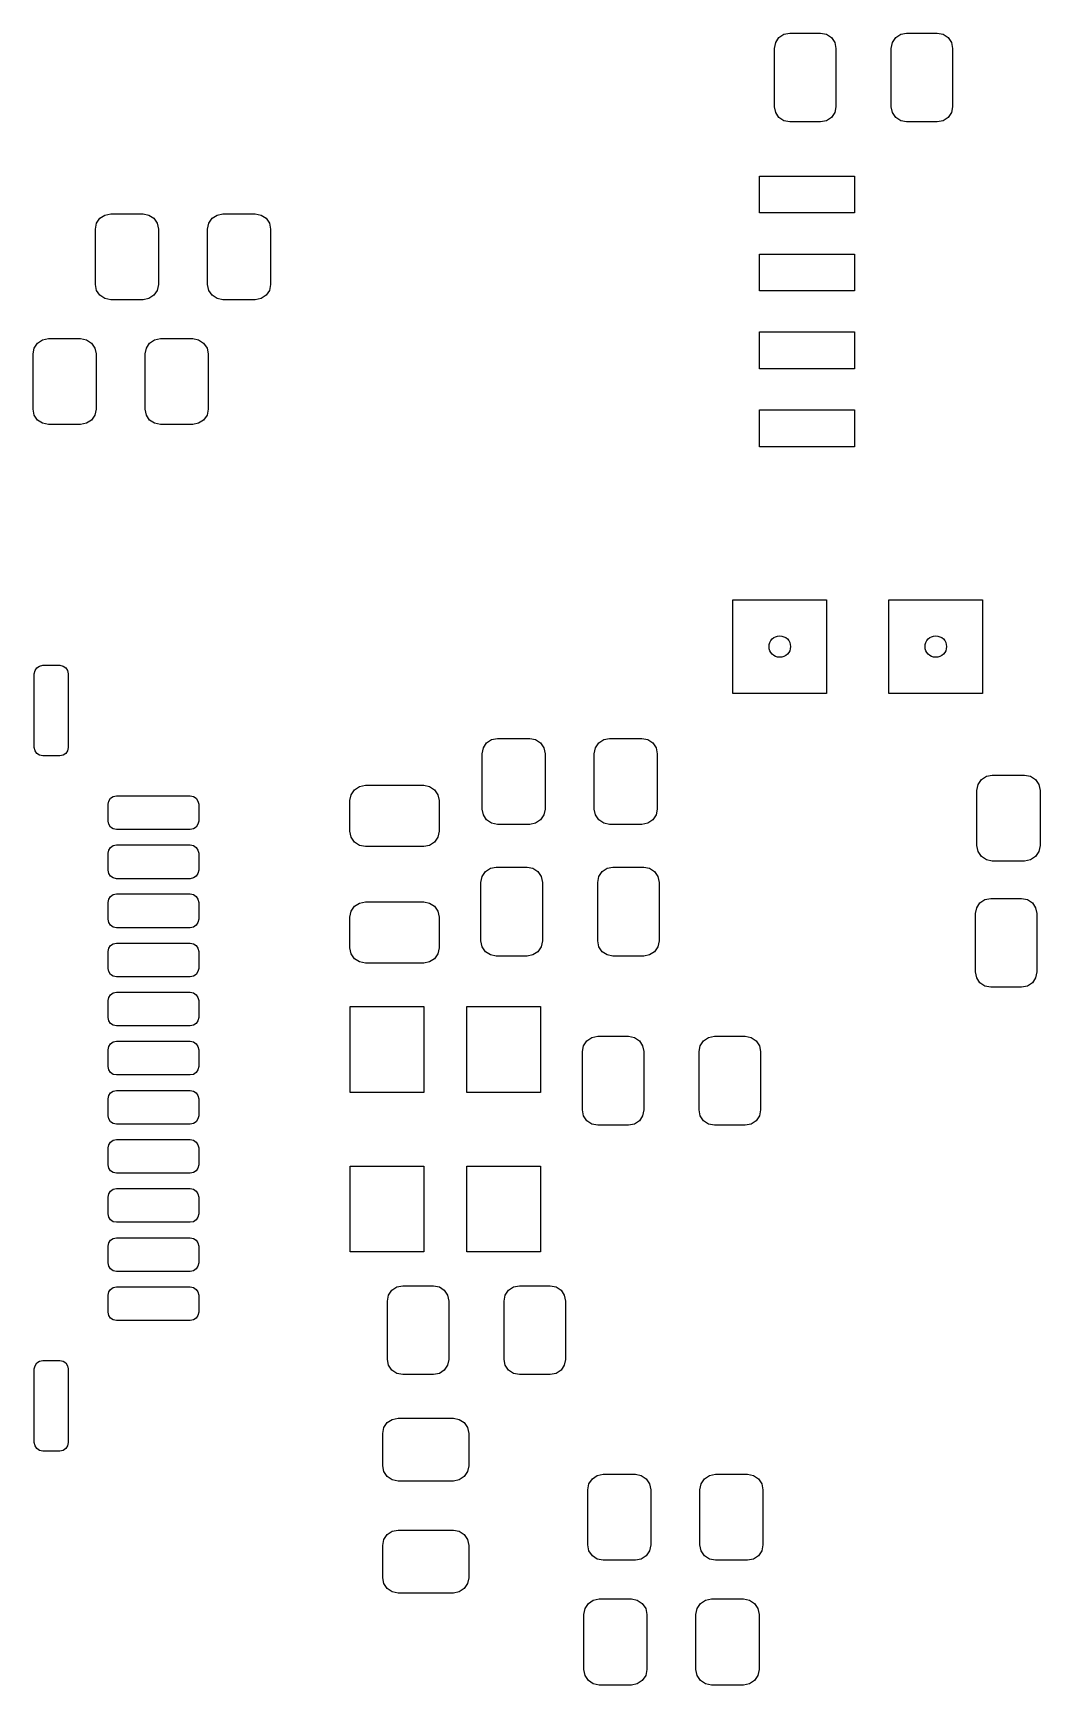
# Model space of a CAD drawing. Header units: inches. Extents: x -2.14 to 1.75, y 0.51 to 2.77.
# Drawn here: x -0.149 to 0.497, y 1.339 to 2.399 of the extents above; entities that cross this region are included whole.
import ezdxf

# ---------------------------------------------------------------- set-up
doc = ezdxf.new("R2010")
doc.units = ezdxf.units.IN
doc.header["$MEASUREMENT"] = 0
doc.layers.add('BLACK', color=250, linetype='CONTINUOUS')

msp = doc.modelspace()

# ---------------------------------------------------------------- linework, layer by layer
at = {"layer": 'BLACK', "linetype": 'CONTINUOUS'}
for p, q in [((0.3274, 2.3925), (0.3295, 2.3957)), ((0.3295, 2.3957), (0.3327, 2.3978)), ((0.3327, 2.3978), (0.3365, 2.3985)), ((0.3365, 2.3985), (0.3561, 2.3985)), ((0.3561, 2.3985), (0.3599, 2.3978)), ((0.3599, 2.3978), (0.3631, 2.3957)), ((0.3631, 2.3957), (0.3652, 2.3925)), ((0.4022, 2.3925), (0.4043, 2.3957)), ((0.4043, 2.3957), (0.4075, 2.3978)), ((0.4075, 2.3978), (0.4113, 2.3985)), ((0.4113, 2.3985), (0.4309, 2.3985)), ((0.4309, 2.3985), (0.4347, 2.3978)), ((0.4347, 2.3978), (0.4379, 2.3957)), ((0.4379, 2.3957), (0.44, 2.3925)), ((0.3266, 2.3887), (0.3274, 2.3925)), ((0.3266, 2.3513), (0.3266, 2.3887)), ((0.3652, 2.3925), (0.366, 2.3887)), ((0.366, 2.3887), (0.366, 2.3513)), ((0.4014, 2.3887), (0.4022, 2.3925)), ((0.4014, 2.3513), (0.4014, 2.3887)), ((0.44, 2.3925), (0.4408, 2.3887)), ((0.4408, 2.3887), (0.4408, 2.3513)), ((0.3274, 2.3475), (0.3266, 2.3513)), ((0.3295, 2.3443), (0.3274, 2.3475)), ((0.3327, 2.3422), (0.3295, 2.3443)), ((0.3365, 2.3415), (0.3327, 2.3422)), ((0.3599, 2.3422), (0.3561, 2.3415)), ((0.3631, 2.3443), (0.3599, 2.3422)), ((0.3652, 2.3475), (0.3631, 2.3443)), ((0.366, 2.3513), (0.3652, 2.3475)), ((0.4022, 2.3475), (0.4014, 2.3513)), ((0.4043, 2.3443), (0.4022, 2.3475)), ((0.4075, 2.3422), (0.4043, 2.3443)), ((0.4113, 2.3415), (0.4075, 2.3422)), ((0.4347, 2.3422), (0.4309, 2.3415)), ((0.4379, 2.3443), (0.4347, 2.3422)), ((0.44, 2.3475), (0.4379, 2.3443)), ((0.4408, 2.3513), (0.44, 2.3475)), ((0.3561, 2.3415), (0.3365, 2.3415)), ((0.4309, 2.3415), (0.4113, 2.3415)), ((0.3169, 2.2832), (0.3169, 2.3068)), ((0.3169, 2.3068), (0.3779, 2.3068)), ((0.3779, 2.3068), (0.3779, 2.2832)), ((-0.1079, 2.2765), (-0.1057, 2.2797)), ((-0.1057, 2.2797), (-0.1025, 2.2818)), ((-0.1025, 2.2818), (-0.0988, 2.2826)), ((-0.0988, 2.2826), (-0.0781, 2.2826)), ((-0.0781, 2.2826), (-0.0743, 2.2818)), ((-0.0743, 2.2818), (-0.0711, 2.2797)), ((-0.0711, 2.2797), (-0.069, 2.2765)), ((-0.036, 2.2765), (-0.0339, 2.2797)), ((-0.0339, 2.2797), (-0.0307, 2.2818)), ((-0.0307, 2.2818), (-0.0269, 2.2826)), ((-0.0269, 2.2826), (-0.0062, 2.2826)), ((-0.0062, 2.2826), (-0.0025, 2.2818)), ((-0.0025, 2.2818), (0.0007, 2.2797)), ((0.0007, 2.2797), (0.0029, 2.2765)), ((0.3779, 2.2832), (0.3169, 2.2832)), ((-0.1086, 2.2727), (-0.1079, 2.2765)), ((-0.1086, 2.2373), (-0.1086, 2.2727)), ((-0.069, 2.2765), (-0.0682, 2.2727)), ((-0.0682, 2.2727), (-0.0682, 2.2373)), ((-0.0368, 2.2727), (-0.036, 2.2765)), ((-0.0368, 2.2373), (-0.0368, 2.2727)), ((0.0029, 2.2765), (0.0036, 2.2727)), ((0.0036, 2.2727), (0.0036, 2.2373)), ((0.3169, 2.2332), (0.3169, 2.2568)), ((0.3169, 2.2568), (0.3779, 2.2568)), ((0.3779, 2.2568), (0.3779, 2.2332)), ((-0.1079, 2.2335), (-0.1086, 2.2373)), ((-0.0682, 2.2373), (-0.069, 2.2335)), ((-0.036, 2.2335), (-0.0368, 2.2373)), ((0.0036, 2.2373), (0.0029, 2.2335)), ((-0.1057, 2.2303), (-0.1079, 2.2335)), ((-0.1025, 2.2282), (-0.1057, 2.2303)), ((-0.0988, 2.2274), (-0.1025, 2.2282)), ((-0.0781, 2.2274), (-0.0988, 2.2274)), ((-0.0743, 2.2282), (-0.0781, 2.2274)), ((-0.0711, 2.2303), (-0.0743, 2.2282)), ((-0.069, 2.2335), (-0.0711, 2.2303)), ((-0.0339, 2.2303), (-0.036, 2.2335)), ((-0.0307, 2.2282), (-0.0339, 2.2303)), ((-0.0269, 2.2274), (-0.0307, 2.2282)), ((-0.0062, 2.2274), (-0.0269, 2.2274)), ((-0.0025, 2.2282), (-0.0062, 2.2274)), ((0.0007, 2.2303), (-0.0025, 2.2282)), ((0.0029, 2.2335), (0.0007, 2.2303)), ((0.3779, 2.2332), (0.3169, 2.2332)), ((0.3169, 2.1832), (0.3169, 2.2068)), ((0.3169, 2.2068), (0.3779, 2.2068)), ((0.3779, 2.2068), (0.3779, 2.1832)), ((-0.1486, 2.1927), (-0.1479, 2.1965)), ((-0.1479, 2.1965), (-0.1457, 2.1997)), ((-0.1457, 2.1997), (-0.1425, 2.2018)), ((-0.1425, 2.2018), (-0.1388, 2.2026)), ((-0.1388, 2.2026), (-0.1181, 2.2026)), ((-0.1181, 2.2026), (-0.1143, 2.2018)), ((-0.1143, 2.2018), (-0.1111, 2.1997)), ((-0.1111, 2.1997), (-0.109, 2.1965)), ((-0.109, 2.1965), (-0.1082, 2.1927)), ((-0.0768, 2.1927), (-0.076, 2.1965)), ((-0.076, 2.1965), (-0.0739, 2.1997)), ((-0.0739, 2.1997), (-0.0707, 2.2018)), ((-0.0707, 2.2018), (-0.0669, 2.2026)), ((-0.0669, 2.2026), (-0.0462, 2.2026)), ((-0.0462, 2.2026), (-0.0425, 2.2018)), ((-0.0425, 2.2018), (-0.0393, 2.1997)), ((-0.0393, 2.1997), (-0.0371, 2.1965)), ((-0.0371, 2.1965), (-0.0364, 2.1927)), ((-0.1486, 2.1573), (-0.1486, 2.1927)), ((-0.1082, 2.1927), (-0.1082, 2.1573)), ((-0.0768, 2.1573), (-0.0768, 2.1927)), ((-0.0364, 2.1927), (-0.0364, 2.1573)), ((0.3779, 2.1832), (0.3169, 2.1832)), ((-0.1479, 2.1535), (-0.1486, 2.1573)), ((-0.1457, 2.1503), (-0.1479, 2.1535)), ((-0.109, 2.1535), (-0.1111, 2.1503)), ((-0.1082, 2.1573), (-0.109, 2.1535)), ((-0.076, 2.1535), (-0.0768, 2.1573)), ((-0.0739, 2.1503), (-0.076, 2.1535)), ((-0.0371, 2.1535), (-0.0393, 2.1503)), ((-0.0364, 2.1573), (-0.0371, 2.1535)), ((0.3169, 2.1332), (0.3169, 2.1568)), ((0.3169, 2.1568), (0.3779, 2.1568)), ((0.3779, 2.1568), (0.3779, 2.1332)), ((-0.1425, 2.1482), (-0.1457, 2.1503)), ((-0.1388, 2.1474), (-0.1425, 2.1482)), ((-0.1181, 2.1474), (-0.1388, 2.1474)), ((-0.1143, 2.1482), (-0.1181, 2.1474)), ((-0.1111, 2.1503), (-0.1143, 2.1482)), ((-0.0707, 2.1482), (-0.0739, 2.1503)), ((-0.0669, 2.1474), (-0.0707, 2.1482)), ((-0.0462, 2.1474), (-0.0669, 2.1474)), ((-0.0425, 2.1482), (-0.0462, 2.1474)), ((-0.0393, 2.1503), (-0.0425, 2.1482)), ((0.3779, 2.1332), (0.3169, 2.1332)), ((0.3, 1.975), (0.3, 2.035)), ((0.3, 2.035), (0.36, 2.035)), ((0.36, 2.035), (0.36, 1.975)), ((0.4, 1.975), (0.4, 2.035)), ((0.4, 2.035), (0.46, 2.035)), ((0.46, 2.035), (0.46, 1.975)), ((-0.1462, 1.9914), (-0.1444, 1.9925)), ((-0.1444, 1.9925), (-0.1423, 1.993)), ((-0.1423, 1.993), (-0.1315, 1.993)), ((-0.1315, 1.993), (-0.1294, 1.9925)), ((-0.1294, 1.9925), (-0.1277, 1.9914)), ((-0.1478, 1.9875), (-0.1473, 1.9896)), ((-0.1478, 1.9403), (-0.1478, 1.9875)), ((-0.1473, 1.9896), (-0.1462, 1.9914)), ((-0.1277, 1.9914), (-0.1265, 1.9896)), ((-0.1265, 1.9896), (-0.1261, 1.9875)), ((-0.1261, 1.9875), (-0.1261, 1.9403)), ((0.36, 1.975), (0.3, 1.975)), ((0.46, 1.975), (0.4, 1.975)), ((-0.1473, 1.9382), (-0.1478, 1.9403)), ((-0.1261, 1.9403), (-0.1265, 1.9382)), ((0.1392, 1.9362), (0.14, 1.94)), ((0.14, 1.94), (0.1421, 1.9432)), ((0.1421, 1.9432), (0.1453, 1.9453)), ((0.1453, 1.9453), (0.1491, 1.9461)), ((0.1491, 1.9461), (0.1697, 1.9461)), ((0.1697, 1.9461), (0.1735, 1.9453)), ((0.1735, 1.9453), (0.1767, 1.9432)), ((0.1767, 1.9432), (0.1788, 1.94)), ((0.1788, 1.94), (0.1796, 1.9362)), ((0.2111, 1.9362), (0.2118, 1.94)), ((0.2118, 1.94), (0.214, 1.9432)), ((0.214, 1.9432), (0.2172, 1.9453)), ((0.2172, 1.9453), (0.2209, 1.9461)), ((0.2209, 1.9461), (0.2416, 1.9461)), ((0.2416, 1.9461), (0.2454, 1.9453)), ((0.2454, 1.9453), (0.2486, 1.9432)), ((0.2486, 1.9432), (0.2507, 1.94)), ((0.2507, 1.94), (0.2514, 1.9362)), ((-0.1462, 1.9365), (-0.1473, 1.9382)), ((-0.1444, 1.9353), (-0.1462, 1.9365)), ((-0.1423, 1.9349), (-0.1444, 1.9353)), ((-0.1315, 1.9349), (-0.1423, 1.9349)), ((-0.1294, 1.9353), (-0.1315, 1.9349)), ((-0.1277, 1.9365), (-0.1294, 1.9353)), ((-0.1265, 1.9382), (-0.1277, 1.9365)), ((0.1392, 1.9008), (0.1392, 1.9362)), ((0.1796, 1.9362), (0.1796, 1.9008)), ((0.2111, 1.9008), (0.2111, 1.9362)), ((0.2514, 1.9362), (0.2514, 1.9008)), ((0.4571, 1.9165), (0.4593, 1.9197)), ((0.4593, 1.9197), (0.4625, 1.9218)), ((0.4625, 1.9218), (0.4662, 1.9226)), ((0.4662, 1.9226), (0.4869, 1.9226)), ((0.4869, 1.9226), (0.4907, 1.9218)), ((0.4907, 1.9218), (0.4939, 1.9197)), ((0.4939, 1.9197), (0.496, 1.9165)), ((-0.1001, 1.9059), (-0.0989, 1.9077)), ((-0.0989, 1.9077), (-0.0972, 1.9089)), ((-0.0972, 1.9089), (-0.0951, 1.9093)), ((-0.0951, 1.9093), (-0.0479, 1.9093)), ((-0.0479, 1.9093), (-0.0458, 1.9089)), ((-0.0458, 1.9089), (-0.044, 1.9077)), ((-0.044, 1.9077), (-0.0429, 1.9059)), ((0.0545, 1.9062), (0.0553, 1.91)), ((0.0553, 1.91), (0.0574, 1.9132)), ((0.0574, 1.9132), (0.0606, 1.9153)), ((0.0606, 1.9153), (0.0644, 1.9161)), ((0.0644, 1.9161), (0.1018, 1.9161)), ((0.1018, 1.9161), (0.1055, 1.9153)), ((0.1055, 1.9153), (0.1087, 1.9132)), ((0.1087, 1.9132), (0.1109, 1.91)), ((0.1109, 1.91), (0.1116, 1.9062)), ((0.4564, 1.9127), (0.4571, 1.9165)), ((0.4564, 1.8773), (0.4564, 1.9127)), ((0.496, 1.9165), (0.4968, 1.9127)), ((0.4968, 1.9127), (0.4968, 1.8773)), ((-0.1005, 1.9039), (-0.1001, 1.9059)), ((-0.1005, 1.8931), (-0.1005, 1.9039)), ((-0.0429, 1.9059), (-0.0424, 1.9039)), ((-0.0424, 1.9039), (-0.0424, 1.8931)), ((0.0545, 1.8866), (0.0545, 1.9062)), ((0.1116, 1.9062), (0.1116, 1.8866)), ((0.14, 1.897), (0.1392, 1.9008)), ((0.1421, 1.8938), (0.14, 1.897)), ((0.1788, 1.897), (0.1767, 1.8938)), ((0.1796, 1.9008), (0.1788, 1.897)), ((0.2118, 1.897), (0.2111, 1.9008)), ((0.214, 1.8938), (0.2118, 1.897)), ((0.2507, 1.897), (0.2486, 1.8938)), ((0.2514, 1.9008), (0.2507, 1.897)), ((-0.1001, 1.891), (-0.1005, 1.8931)), ((-0.0989, 1.8892), (-0.1001, 1.891)), ((-0.0972, 1.888), (-0.0989, 1.8892)), ((-0.0951, 1.8876), (-0.0972, 1.888)), ((-0.0479, 1.8876), (-0.0951, 1.8876)), ((-0.0458, 1.888), (-0.0479, 1.8876)), ((-0.044, 1.8892), (-0.0458, 1.888)), ((-0.0429, 1.891), (-0.044, 1.8892)), ((-0.0424, 1.8931), (-0.0429, 1.891)), ((0.0553, 1.8828), (0.0545, 1.8866)), ((0.1116, 1.8866), (0.1109, 1.8828)), ((0.1453, 1.8917), (0.1421, 1.8938)), ((0.1491, 1.8909), (0.1453, 1.8917)), ((0.1697, 1.8909), (0.1491, 1.8909)), ((0.1735, 1.8917), (0.1697, 1.8909)), ((0.1767, 1.8938), (0.1735, 1.8917)), ((0.2172, 1.8917), (0.214, 1.8938)), ((0.2209, 1.8909), (0.2172, 1.8917)), ((0.2416, 1.8909), (0.2209, 1.8909)), ((0.2454, 1.8917), (0.2416, 1.8909)), ((0.2486, 1.8938), (0.2454, 1.8917)), ((-0.1001, 1.8745), (-0.0989, 1.8762)), ((-0.0989, 1.8762), (-0.0972, 1.8774)), ((-0.0972, 1.8774), (-0.0951, 1.8778)), ((-0.0951, 1.8778), (-0.0479, 1.8778)), ((-0.0479, 1.8778), (-0.0458, 1.8774)), ((-0.0458, 1.8774), (-0.044, 1.8762)), ((-0.044, 1.8762), (-0.0429, 1.8745)), ((0.0574, 1.8796), (0.0553, 1.8828)), ((0.0606, 1.8775), (0.0574, 1.8796)), ((0.0644, 1.8767), (0.0606, 1.8775)), ((0.1018, 1.8767), (0.0644, 1.8767)), ((0.1055, 1.8775), (0.1018, 1.8767)), ((0.1087, 1.8796), (0.1055, 1.8775)), ((0.1109, 1.8828), (0.1087, 1.8796)), ((0.4571, 1.8735), (0.4564, 1.8773)), ((0.4968, 1.8773), (0.496, 1.8735)), ((-0.1005, 1.8724), (-0.1001, 1.8745)), ((-0.1005, 1.8616), (-0.1005, 1.8724)), ((-0.0429, 1.8745), (-0.0424, 1.8724)), ((-0.0424, 1.8724), (-0.0424, 1.8616)), ((0.4593, 1.8703), (0.4571, 1.8735)), ((0.4625, 1.8682), (0.4593, 1.8703)), ((0.4662, 1.8674), (0.4625, 1.8682)), ((0.4869, 1.8674), (0.4662, 1.8674)), ((0.4907, 1.8682), (0.4869, 1.8674)), ((0.4939, 1.8703), (0.4907, 1.8682)), ((0.496, 1.8735), (0.4939, 1.8703)), ((-0.1001, 1.8595), (-0.1005, 1.8616)), ((-0.0989, 1.8577), (-0.1001, 1.8595)), ((-0.0972, 1.8566), (-0.0989, 1.8577)), ((-0.0951, 1.8561), (-0.0972, 1.8566)), ((-0.0479, 1.8561), (-0.0951, 1.8561)), ((-0.0458, 1.8566), (-0.0479, 1.8561)), ((-0.044, 1.8577), (-0.0458, 1.8566)), ((-0.0429, 1.8595), (-0.044, 1.8577)), ((-0.0424, 1.8616), (-0.0429, 1.8595)), ((0.1385, 1.8537), (0.1392, 1.8575)), ((0.1392, 1.8575), (0.1414, 1.8607)), ((0.1414, 1.8607), (0.1446, 1.8628)), ((0.1446, 1.8628), (0.1483, 1.8635)), ((0.1483, 1.8635), (0.168, 1.8635)), ((0.168, 1.8635), (0.1718, 1.8628)), ((0.1718, 1.8628), (0.175, 1.8607)), ((0.175, 1.8607), (0.1771, 1.8575)), ((0.1771, 1.8575), (0.1779, 1.8537)), ((0.2133, 1.8537), (0.214, 1.8575)), ((0.214, 1.8575), (0.2162, 1.8607)), ((0.2162, 1.8607), (0.2194, 1.8628)), ((0.2194, 1.8628), (0.2231, 1.8635)), ((0.2231, 1.8635), (0.2428, 1.8635)), ((0.2428, 1.8635), (0.2466, 1.8628)), ((0.2466, 1.8628), (0.2498, 1.8607)), ((0.2498, 1.8607), (0.2519, 1.8575)), ((0.2519, 1.8575), (0.2527, 1.8537)), ((-0.1001, 1.843), (-0.0989, 1.8447)), ((-0.0989, 1.8447), (-0.0972, 1.8459)), ((-0.0972, 1.8459), (-0.0951, 1.8463)), ((-0.0951, 1.8463), (-0.0479, 1.8463)), ((-0.0479, 1.8463), (-0.0458, 1.8459)), ((-0.0458, 1.8459), (-0.044, 1.8447)), ((-0.044, 1.8447), (-0.0429, 1.843)), ((0.1385, 1.8163), (0.1385, 1.8537)), ((0.1779, 1.8537), (0.1779, 1.8163)), ((0.2133, 1.8163), (0.2133, 1.8537)), ((0.2527, 1.8537), (0.2527, 1.8163)), ((-0.1005, 1.8409), (-0.1001, 1.843)), ((-0.1005, 1.8301), (-0.1005, 1.8409)), ((-0.0429, 1.843), (-0.0424, 1.8409)), ((-0.0424, 1.8409), (-0.0424, 1.8301)), ((0.0545, 1.8314), (0.0553, 1.8352)), ((0.0553, 1.8352), (0.0574, 1.8384)), ((0.0574, 1.8384), (0.0606, 1.8405)), ((0.0606, 1.8405), (0.0644, 1.8413)), ((0.0644, 1.8413), (0.1018, 1.8413)), ((0.1018, 1.8413), (0.1055, 1.8405)), ((0.1055, 1.8405), (0.1087, 1.8384)), ((0.1087, 1.8384), (0.1109, 1.8352)), ((0.1109, 1.8352), (0.1116, 1.8314)), ((0.4554, 1.8337), (0.4562, 1.8375)), ((0.4554, 1.7963), (0.4554, 1.8337)), ((0.4562, 1.8375), (0.4583, 1.8407)), ((0.4583, 1.8407), (0.4615, 1.8428)), ((0.4615, 1.8428), (0.4653, 1.8435)), ((0.4653, 1.8435), (0.4849, 1.8435)), ((0.4849, 1.8435), (0.4887, 1.8428)), ((0.4887, 1.8428), (0.4919, 1.8407)), ((0.4919, 1.8407), (0.494, 1.8375)), ((0.494, 1.8375), (0.4948, 1.8337)), ((0.4948, 1.8337), (0.4948, 1.7963)), ((-0.1001, 1.828), (-0.1005, 1.8301)), ((-0.0989, 1.8262), (-0.1001, 1.828)), ((-0.0972, 1.8251), (-0.0989, 1.8262)), ((-0.0951, 1.8246), (-0.0972, 1.8251)), ((-0.0479, 1.8246), (-0.0951, 1.8246)), ((-0.0458, 1.8251), (-0.0479, 1.8246)), ((-0.044, 1.8262), (-0.0458, 1.8251)), ((-0.0429, 1.828), (-0.044, 1.8262)), ((-0.0424, 1.8301), (-0.0429, 1.828)), ((0.0545, 1.8118), (0.0545, 1.8314)), ((0.1116, 1.8314), (0.1116, 1.8118)), ((-0.1001, 1.8115), (-0.0989, 1.8132)), ((-0.0989, 1.8132), (-0.0972, 1.8144)), ((-0.0972, 1.8144), (-0.0951, 1.8148)), ((-0.0951, 1.8148), (-0.0479, 1.8148)), ((-0.0479, 1.8148), (-0.0458, 1.8144)), ((-0.0458, 1.8144), (-0.044, 1.8132)), ((-0.044, 1.8132), (-0.0429, 1.8115)), ((0.1392, 1.8125), (0.1385, 1.8163)), ((0.1414, 1.8093), (0.1392, 1.8125)), ((0.1771, 1.8125), (0.175, 1.8093)), ((0.1779, 1.8163), (0.1771, 1.8125)), ((0.214, 1.8125), (0.2133, 1.8163)), ((0.2162, 1.8093), (0.214, 1.8125)), ((0.2519, 1.8125), (0.2498, 1.8093)), ((0.2527, 1.8163), (0.2519, 1.8125)), ((-0.1005, 1.8094), (-0.1001, 1.8115)), ((-0.1005, 1.7986), (-0.1005, 1.8094)), ((-0.0429, 1.8115), (-0.0424, 1.8094)), ((-0.0424, 1.8094), (-0.0424, 1.7986)), ((0.0553, 1.808), (0.0545, 1.8118)), ((0.0574, 1.8048), (0.0553, 1.808)), ((0.0606, 1.8027), (0.0574, 1.8048)), ((0.0644, 1.8019), (0.0606, 1.8027)), ((0.1018, 1.8019), (0.0644, 1.8019)), ((0.1055, 1.8027), (0.1018, 1.8019)), ((0.1087, 1.8048), (0.1055, 1.8027)), ((0.1109, 1.808), (0.1087, 1.8048)), ((0.1116, 1.8118), (0.1109, 1.808)), ((0.1446, 1.8072), (0.1414, 1.8093)), ((0.1483, 1.8065), (0.1446, 1.8072)), ((0.168, 1.8065), (0.1483, 1.8065)), ((0.1718, 1.8072), (0.168, 1.8065)), ((0.175, 1.8093), (0.1718, 1.8072)), ((0.2194, 1.8072), (0.2162, 1.8093)), ((0.2231, 1.8065), (0.2194, 1.8072)), ((0.2428, 1.8065), (0.2231, 1.8065)), ((0.2466, 1.8072), (0.2428, 1.8065)), ((0.2498, 1.8093), (0.2466, 1.8072)), ((-0.1001, 1.7965), (-0.1005, 1.7986)), ((-0.0989, 1.7947), (-0.1001, 1.7965)), ((-0.0972, 1.7936), (-0.0989, 1.7947)), ((-0.0951, 1.7931), (-0.0972, 1.7936)), ((-0.0479, 1.7931), (-0.0951, 1.7931)), ((-0.0458, 1.7936), (-0.0479, 1.7931)), ((-0.044, 1.7947), (-0.0458, 1.7936)), ((-0.0429, 1.7965), (-0.044, 1.7947)), ((-0.0424, 1.7986), (-0.0429, 1.7965)), ((0.4562, 1.7925), (0.4554, 1.7963)), ((0.4583, 1.7893), (0.4562, 1.7925)), ((0.494, 1.7925), (0.4919, 1.7893)), ((0.4948, 1.7963), (0.494, 1.7925)), ((-0.1001, 1.78), (-0.0989, 1.7817)), ((-0.0989, 1.7817), (-0.0972, 1.7829)), ((-0.0972, 1.7829), (-0.0951, 1.7833)), ((-0.0951, 1.7833), (-0.0479, 1.7833)), ((-0.0479, 1.7833), (-0.0458, 1.7829)), ((-0.0458, 1.7829), (-0.044, 1.7817)), ((-0.044, 1.7817), (-0.0429, 1.78)), ((0.4615, 1.7872), (0.4583, 1.7893)), ((0.4653, 1.7865), (0.4615, 1.7872)), ((0.4849, 1.7865), (0.4653, 1.7865)), ((0.4887, 1.7872), (0.4849, 1.7865)), ((0.4919, 1.7893), (0.4887, 1.7872)), ((-0.1005, 1.7779), (-0.1001, 1.78)), ((-0.1005, 1.7671), (-0.1005, 1.7779)), ((-0.0429, 1.78), (-0.0424, 1.7779)), ((-0.0424, 1.7779), (-0.0424, 1.7671)), ((0.0546, 1.719), (0.0546, 1.7741)), ((0.0546, 1.7741), (0.1019, 1.7741)), ((0.1019, 1.7741), (0.1019, 1.719)), ((0.1294, 1.719), (0.1294, 1.7741)), ((0.1294, 1.7741), (0.1767, 1.7741)), ((0.1767, 1.7741), (0.1767, 1.719)), ((-0.1001, 1.765), (-0.1005, 1.7671)), ((-0.0989, 1.7632), (-0.1001, 1.765)), ((-0.0972, 1.7621), (-0.0989, 1.7632)), ((-0.0951, 1.7617), (-0.0972, 1.7621)), ((-0.0479, 1.7617), (-0.0951, 1.7617)), ((-0.0458, 1.7621), (-0.0479, 1.7617)), ((-0.044, 1.7632), (-0.0458, 1.7621)), ((-0.0429, 1.765), (-0.044, 1.7632)), ((-0.0424, 1.7671), (-0.0429, 1.765)), ((-0.1005, 1.7464), (-0.1001, 1.7485)), ((-0.1001, 1.7485), (-0.0989, 1.7502)), ((-0.0989, 1.7502), (-0.0972, 1.7514)), ((-0.0972, 1.7514), (-0.0951, 1.7518)), ((-0.0951, 1.7518), (-0.0479, 1.7518)), ((-0.0479, 1.7518), (-0.0458, 1.7514)), ((-0.0458, 1.7514), (-0.044, 1.7502)), ((-0.044, 1.7502), (-0.0429, 1.7485)), ((-0.0429, 1.7485), (-0.0424, 1.7464)), ((0.2035, 1.7452), (0.2042, 1.749)), ((0.2042, 1.749), (0.2064, 1.7522)), ((0.2064, 1.7522), (0.2096, 1.7543)), ((0.2096, 1.7543), (0.2133, 1.755)), ((0.2133, 1.755), (0.233, 1.755)), ((0.233, 1.755), (0.2368, 1.7543)), ((0.2368, 1.7543), (0.24, 1.7522)), ((0.24, 1.7522), (0.2421, 1.749)), ((0.2421, 1.749), (0.2429, 1.7452)), ((0.2783, 1.7452), (0.279, 1.749)), ((0.279, 1.749), (0.2812, 1.7522)), ((0.2812, 1.7522), (0.2844, 1.7543)), ((0.2844, 1.7543), (0.2881, 1.755)), ((0.2881, 1.755), (0.3078, 1.755)), ((0.3078, 1.755), (0.3116, 1.7543)), ((0.3116, 1.7543), (0.3148, 1.7522)), ((0.3148, 1.7522), (0.3169, 1.749)), ((0.3169, 1.749), (0.3177, 1.7452)), ((-0.1005, 1.7356), (-0.1005, 1.7464)), ((-0.0424, 1.7464), (-0.0424, 1.7356)), ((0.2035, 1.7078), (0.2035, 1.7452)), ((0.2429, 1.7452), (0.2429, 1.7078)), ((0.2783, 1.7078), (0.2783, 1.7452)), ((0.3177, 1.7452), (0.3177, 1.7078)), ((-0.1001, 1.7335), (-0.1005, 1.7356)), ((-0.0989, 1.7317), (-0.1001, 1.7335)), ((-0.0972, 1.7306), (-0.0989, 1.7317)), ((-0.0951, 1.7302), (-0.0972, 1.7306)), ((-0.0479, 1.7302), (-0.0951, 1.7302)), ((-0.0458, 1.7306), (-0.0479, 1.7302)), ((-0.044, 1.7317), (-0.0458, 1.7306)), ((-0.0429, 1.7335), (-0.044, 1.7317)), ((-0.0424, 1.7356), (-0.0429, 1.7335)), ((-0.1005, 1.7149), (-0.1001, 1.717)), ((-0.1001, 1.717), (-0.0989, 1.7187)), ((-0.0989, 1.7187), (-0.0972, 1.7199)), ((-0.0972, 1.7199), (-0.0951, 1.7203)), ((-0.0951, 1.7203), (-0.0479, 1.7203)), ((-0.0479, 1.7203), (-0.0458, 1.7199)), ((-0.0458, 1.7199), (-0.044, 1.7187)), ((-0.044, 1.7187), (-0.0429, 1.717)), ((-0.0429, 1.717), (-0.0424, 1.7149)), ((0.1019, 1.719), (0.0546, 1.719)), ((0.1767, 1.719), (0.1294, 1.719)), ((-0.1005, 1.7041), (-0.1005, 1.7149)), ((-0.0424, 1.7149), (-0.0424, 1.7041)), ((0.2042, 1.704), (0.2035, 1.7078)), ((0.2429, 1.7078), (0.2421, 1.704)), ((0.279, 1.704), (0.2783, 1.7078)), ((0.3177, 1.7078), (0.3169, 1.704)), ((-0.1001, 1.702), (-0.1005, 1.7041)), ((-0.0989, 1.7002), (-0.1001, 1.702)), ((-0.0972, 1.6991), (-0.0989, 1.7002)), ((-0.0951, 1.6987), (-0.0972, 1.6991)), ((-0.0479, 1.6987), (-0.0951, 1.6987)), ((-0.0458, 1.6991), (-0.0479, 1.6987)), ((-0.044, 1.7002), (-0.0458, 1.6991)), ((-0.0429, 1.702), (-0.044, 1.7002)), ((-0.0424, 1.7041), (-0.0429, 1.702)), ((0.2064, 1.7008), (0.2042, 1.704)), ((0.2096, 1.6987), (0.2064, 1.7008)), ((0.2133, 1.698), (0.2096, 1.6987)), ((0.233, 1.698), (0.2133, 1.698)), ((0.2368, 1.6987), (0.233, 1.698)), ((0.24, 1.7008), (0.2368, 1.6987)), ((0.2421, 1.704), (0.24, 1.7008)), ((0.2812, 1.7008), (0.279, 1.704)), ((0.2844, 1.6987), (0.2812, 1.7008)), ((0.2881, 1.698), (0.2844, 1.6987)), ((0.3078, 1.698), (0.2881, 1.698)), ((0.3116, 1.6987), (0.3078, 1.698)), ((0.3148, 1.7008), (0.3116, 1.6987)), ((0.3169, 1.704), (0.3148, 1.7008)), ((-0.1005, 1.6834), (-0.1001, 1.6855)), ((-0.1001, 1.6855), (-0.0989, 1.6872)), ((-0.0989, 1.6872), (-0.0972, 1.6884)), ((-0.0972, 1.6884), (-0.0951, 1.6888)), ((-0.0951, 1.6888), (-0.0479, 1.6888)), ((-0.0479, 1.6888), (-0.0458, 1.6884)), ((-0.0458, 1.6884), (-0.044, 1.6872)), ((-0.044, 1.6872), (-0.0429, 1.6855)), ((-0.0429, 1.6855), (-0.0424, 1.6834)), ((-0.1005, 1.6726), (-0.1005, 1.6834)), ((-0.0424, 1.6834), (-0.0424, 1.6726)), ((-0.1001, 1.6705), (-0.1005, 1.6726)), ((-0.0989, 1.6688), (-0.1001, 1.6705)), ((-0.0972, 1.6676), (-0.0989, 1.6688)), ((-0.0951, 1.6672), (-0.0972, 1.6676)), ((-0.0479, 1.6672), (-0.0951, 1.6672)), ((-0.0458, 1.6676), (-0.0479, 1.6672)), ((-0.044, 1.6688), (-0.0458, 1.6676)), ((-0.0429, 1.6705), (-0.044, 1.6688)), ((-0.0424, 1.6726), (-0.0429, 1.6705)), ((0.0546, 1.6167), (0.0546, 1.6718)), ((0.0546, 1.6718), (0.1019, 1.6718)), ((0.1019, 1.6718), (0.1019, 1.6167)), ((0.1294, 1.6167), (0.1294, 1.6718)), ((0.1294, 1.6718), (0.1767, 1.6718)), ((0.1767, 1.6718), (0.1767, 1.6167)), ((-0.1005, 1.6519), (-0.1001, 1.654)), ((-0.1001, 1.654), (-0.0989, 1.6557)), ((-0.0989, 1.6557), (-0.0972, 1.6569)), ((-0.0972, 1.6569), (-0.0951, 1.6573)), ((-0.0951, 1.6573), (-0.0479, 1.6573)), ((-0.0479, 1.6573), (-0.0458, 1.6569)), ((-0.0458, 1.6569), (-0.044, 1.6557)), ((-0.044, 1.6557), (-0.0429, 1.654)), ((-0.0429, 1.654), (-0.0424, 1.6519)), ((-0.1005, 1.6411), (-0.1005, 1.6519)), ((-0.0424, 1.6519), (-0.0424, 1.6411)), ((-0.1001, 1.639), (-0.1005, 1.6411)), ((-0.0989, 1.6373), (-0.1001, 1.639)), ((-0.0972, 1.6361), (-0.0989, 1.6373)), ((-0.0951, 1.6357), (-0.0972, 1.6361)), ((-0.0479, 1.6357), (-0.0951, 1.6357)), ((-0.0458, 1.6361), (-0.0479, 1.6357)), ((-0.044, 1.6373), (-0.0458, 1.6361)), ((-0.0429, 1.639), (-0.044, 1.6373)), ((-0.0424, 1.6411), (-0.0429, 1.639)), ((-0.1005, 1.6204), (-0.1001, 1.6225)), ((-0.1001, 1.6225), (-0.0989, 1.6242)), ((-0.0989, 1.6242), (-0.0972, 1.6254)), ((-0.0972, 1.6254), (-0.0951, 1.6258)), ((-0.0951, 1.6258), (-0.0479, 1.6258)), ((-0.0479, 1.6258), (-0.0458, 1.6254)), ((-0.0458, 1.6254), (-0.044, 1.6242)), ((-0.044, 1.6242), (-0.0429, 1.6225)), ((-0.0429, 1.6225), (-0.0424, 1.6204)), ((-0.1005, 1.6096), (-0.1005, 1.6204)), ((-0.0424, 1.6204), (-0.0424, 1.6096)), ((0.1019, 1.6167), (0.0546, 1.6167)), ((0.1767, 1.6167), (0.1294, 1.6167)), ((-0.1001, 1.6075), (-0.1005, 1.6096)), ((-0.0989, 1.6058), (-0.1001, 1.6075)), ((-0.0972, 1.6046), (-0.0989, 1.6058)), ((-0.0951, 1.6042), (-0.0972, 1.6046)), ((-0.0479, 1.6042), (-0.0951, 1.6042)), ((-0.0458, 1.6046), (-0.0479, 1.6042)), ((-0.044, 1.6058), (-0.0458, 1.6046)), ((-0.0429, 1.6075), (-0.044, 1.6058)), ((-0.0424, 1.6096), (-0.0429, 1.6075)), ((-0.1005, 1.5889), (-0.1001, 1.591)), ((-0.1001, 1.591), (-0.0989, 1.5927)), ((-0.0989, 1.5927), (-0.0972, 1.5939)), ((-0.0972, 1.5939), (-0.0951, 1.5943)), ((-0.0951, 1.5943), (-0.0479, 1.5943)), ((-0.0479, 1.5943), (-0.0458, 1.5939)), ((-0.0458, 1.5939), (-0.044, 1.5927)), ((-0.044, 1.5927), (-0.0429, 1.591)), ((-0.0429, 1.591), (-0.0424, 1.5889)), ((0.0792, 1.589), (0.0814, 1.5922)), ((0.0814, 1.5922), (0.0846, 1.5943)), ((0.0846, 1.5943), (0.0883, 1.595)), ((0.0883, 1.595), (0.108, 1.595)), ((0.108, 1.595), (0.1118, 1.5943)), ((0.1118, 1.5943), (0.115, 1.5922)), ((0.115, 1.5922), (0.1171, 1.589)), ((0.154, 1.589), (0.1562, 1.5922)), ((0.1562, 1.5922), (0.1594, 1.5943)), ((0.1594, 1.5943), (0.1631, 1.595)), ((0.1631, 1.595), (0.1828, 1.595)), ((0.1828, 1.595), (0.1866, 1.5943)), ((0.1866, 1.5943), (0.1898, 1.5922)), ((0.1898, 1.5922), (0.1919, 1.589)), ((-0.1005, 1.5781), (-0.1005, 1.5889)), ((-0.0424, 1.5889), (-0.0424, 1.5781)), ((0.0785, 1.5852), (0.0792, 1.589)), ((0.0785, 1.5478), (0.0785, 1.5852)), ((0.1171, 1.589), (0.1179, 1.5852)), ((0.1179, 1.5852), (0.1179, 1.5478)), ((0.1533, 1.5852), (0.154, 1.589)), ((0.1533, 1.5478), (0.1533, 1.5852)), ((0.1919, 1.589), (0.1927, 1.5852)), ((0.1927, 1.5852), (0.1927, 1.5478)), ((-0.1001, 1.576), (-0.1005, 1.5781)), ((-0.0989, 1.5743), (-0.1001, 1.576)), ((-0.0972, 1.5731), (-0.0989, 1.5743)), ((-0.0951, 1.5727), (-0.0972, 1.5731)), ((-0.0479, 1.5727), (-0.0951, 1.5727)), ((-0.0458, 1.5731), (-0.0479, 1.5727)), ((-0.044, 1.5743), (-0.0458, 1.5731)), ((-0.0429, 1.576), (-0.044, 1.5743)), ((-0.0424, 1.5781), (-0.0429, 1.576)), ((-0.1444, 1.5467), (-0.1423, 1.5471)), ((-0.1423, 1.5471), (-0.1315, 1.5471)), ((-0.1315, 1.5471), (-0.1294, 1.5467)), ((0.0792, 1.544), (0.0785, 1.5478)), ((0.1179, 1.5478), (0.1171, 1.544)), ((0.154, 1.544), (0.1533, 1.5478)), ((0.1927, 1.5478), (0.1919, 1.544)), ((-0.1478, 1.5417), (-0.1473, 1.5437)), ((-0.1478, 1.4944), (-0.1478, 1.5417)), ((-0.1473, 1.5437), (-0.1462, 1.5455)), ((-0.1462, 1.5455), (-0.1444, 1.5467)), ((-0.1294, 1.5467), (-0.1277, 1.5455)), ((-0.1277, 1.5455), (-0.1265, 1.5437)), ((-0.1265, 1.5437), (-0.1261, 1.5417)), ((-0.1261, 1.5417), (-0.1261, 1.4944)), ((0.0814, 1.5408), (0.0792, 1.544)), ((0.0846, 1.5387), (0.0814, 1.5408)), ((0.0883, 1.538), (0.0846, 1.5387)), ((0.108, 1.538), (0.0883, 1.538)), ((0.1118, 1.5387), (0.108, 1.538)), ((0.115, 1.5408), (0.1118, 1.5387)), ((0.1171, 1.544), (0.115, 1.5408)), ((0.1562, 1.5408), (0.154, 1.544)), ((0.1594, 1.5387), (0.1562, 1.5408)), ((0.1631, 1.538), (0.1594, 1.5387)), ((0.1828, 1.538), (0.1631, 1.538)), ((0.1866, 1.5387), (0.1828, 1.538)), ((0.1898, 1.5408), (0.1866, 1.5387)), ((0.1919, 1.544), (0.1898, 1.5408)), ((0.0763, 1.504), (0.0784, 1.5072)), ((0.0784, 1.5072), (0.0816, 1.5093)), ((0.0816, 1.5093), (0.0854, 1.5101)), ((0.0854, 1.5101), (0.1208, 1.5101)), ((0.1208, 1.5101), (0.1246, 1.5093)), ((0.1246, 1.5093), (0.1277, 1.5072)), ((0.1277, 1.5072), (0.1299, 1.504)), ((-0.1473, 1.4924), (-0.1478, 1.4944)), ((-0.1261, 1.4944), (-0.1265, 1.4924)), ((0.0755, 1.5003), (0.0763, 1.504)), ((0.0755, 1.4796), (0.0755, 1.5003)), ((0.1299, 1.504), (0.1306, 1.5003)), ((0.1306, 1.5003), (0.1306, 1.4796)), ((-0.1462, 1.4906), (-0.1473, 1.4924)), ((-0.1444, 1.4894), (-0.1462, 1.4906)), ((-0.1423, 1.489), (-0.1444, 1.4894)), ((-0.1315, 1.489), (-0.1423, 1.489)), ((-0.1294, 1.4894), (-0.1315, 1.489)), ((-0.1277, 1.4906), (-0.1294, 1.4894)), ((-0.1265, 1.4924), (-0.1277, 1.4906)), ((0.0763, 1.4758), (0.0755, 1.4796)), ((0.0784, 1.4726), (0.0763, 1.4758)), ((0.1299, 1.4758), (0.1277, 1.4726)), ((0.1306, 1.4796), (0.1299, 1.4758)), ((0.2099, 1.4712), (0.213, 1.4733)), ((0.213, 1.4733), (0.2168, 1.4741)), ((0.2168, 1.4741), (0.2375, 1.4741)), ((0.2375, 1.4741), (0.2412, 1.4733)), ((0.2412, 1.4733), (0.2444, 1.4712)), ((0.2817, 1.4712), (0.2849, 1.4733)), ((0.2849, 1.4733), (0.2887, 1.4741)), ((0.2887, 1.4741), (0.3093, 1.4741)), ((0.3093, 1.4741), (0.3131, 1.4733)), ((0.3131, 1.4733), (0.3163, 1.4712)), ((0.0816, 1.4705), (0.0784, 1.4726)), ((0.0854, 1.4697), (0.0816, 1.4705)), ((0.1208, 1.4697), (0.0854, 1.4697)), ((0.1246, 1.4705), (0.1208, 1.4697)), ((0.1277, 1.4726), (0.1246, 1.4705)), ((0.207, 1.4642), (0.2077, 1.468)), ((0.207, 1.4288), (0.207, 1.4642)), ((0.2077, 1.468), (0.2099, 1.4712)), ((0.2444, 1.4712), (0.2466, 1.468)), ((0.2466, 1.468), (0.2473, 1.4642)), ((0.2473, 1.4642), (0.2473, 1.4288)), ((0.2788, 1.4642), (0.2796, 1.468)), ((0.2788, 1.4288), (0.2788, 1.4642)), ((0.2796, 1.468), (0.2817, 1.4712)), ((0.3163, 1.4712), (0.3184, 1.468)), ((0.3184, 1.468), (0.3192, 1.4642)), ((0.3192, 1.4642), (0.3192, 1.4288)), ((0.0755, 1.4284), (0.0763, 1.4322)), ((0.0763, 1.4322), (0.0784, 1.4354)), ((0.0784, 1.4354), (0.0816, 1.4375)), ((0.0816, 1.4375), (0.0854, 1.4382)), ((0.0854, 1.4382), (0.1208, 1.4382)), ((0.1208, 1.4382), (0.1246, 1.4375)), ((0.1246, 1.4375), (0.1277, 1.4354)), ((0.1277, 1.4354), (0.1299, 1.4322)), ((0.1299, 1.4322), (0.1306, 1.4284)), ((0.0755, 1.4077), (0.0755, 1.4284)), ((0.1306, 1.4284), (0.1306, 1.4077)), ((0.2077, 1.425), (0.207, 1.4288)), ((0.2099, 1.4218), (0.2077, 1.425)), ((0.213, 1.4197), (0.2099, 1.4218)), ((0.2444, 1.4218), (0.2412, 1.4197)), ((0.2466, 1.425), (0.2444, 1.4218)), ((0.2473, 1.4288), (0.2466, 1.425)), ((0.2796, 1.425), (0.2788, 1.4288)), ((0.2817, 1.4218), (0.2796, 1.425)), ((0.2849, 1.4197), (0.2817, 1.4218)), ((0.3163, 1.4218), (0.3131, 1.4197)), ((0.3184, 1.425), (0.3163, 1.4218)), ((0.3192, 1.4288), (0.3184, 1.425)), ((0.2168, 1.4189), (0.213, 1.4197)), ((0.2375, 1.4189), (0.2168, 1.4189)), ((0.2412, 1.4197), (0.2375, 1.4189)), ((0.2887, 1.4189), (0.2849, 1.4197)), ((0.3093, 1.4189), (0.2887, 1.4189)), ((0.3131, 1.4197), (0.3093, 1.4189)), ((0.0763, 1.404), (0.0755, 1.4077)), ((0.0784, 1.4008), (0.0763, 1.404)), ((0.0816, 1.3986), (0.0784, 1.4008)), ((0.1277, 1.4008), (0.1246, 1.3986)), ((0.1299, 1.404), (0.1277, 1.4008)), ((0.1306, 1.4077), (0.1299, 1.404)), ((0.0854, 1.3979), (0.0816, 1.3986)), ((0.1208, 1.3979), (0.0854, 1.3979)), ((0.1246, 1.3986), (0.1208, 1.3979)), ((0.2052, 1.388), (0.2074, 1.3912)), ((0.2074, 1.3912), (0.2105, 1.3933)), ((0.2105, 1.3933), (0.2143, 1.3941)), ((0.2143, 1.3941), (0.235, 1.3941)), ((0.235, 1.3941), (0.2387, 1.3933)), ((0.2387, 1.3933), (0.2419, 1.3912)), ((0.2419, 1.3912), (0.2441, 1.388)), ((0.2771, 1.388), (0.2792, 1.3912)), ((0.2792, 1.3912), (0.2824, 1.3933)), ((0.2824, 1.3933), (0.2862, 1.3941)), ((0.2862, 1.3941), (0.3068, 1.3941)), ((0.3068, 1.3941), (0.3106, 1.3933)), ((0.3106, 1.3933), (0.3138, 1.3912)), ((0.3138, 1.3912), (0.3159, 1.388)), ((0.2045, 1.3842), (0.2052, 1.388)), ((0.2045, 1.3488), (0.2045, 1.3842)), ((0.2441, 1.388), (0.2448, 1.3842)), ((0.2448, 1.3842), (0.2448, 1.3488)), ((0.2763, 1.3842), (0.2771, 1.388)), ((0.2763, 1.3488), (0.2763, 1.3842)), ((0.3159, 1.388), (0.3167, 1.3842)), ((0.3167, 1.3842), (0.3167, 1.3488)), ((0.2052, 1.345), (0.2045, 1.3488)), ((0.2448, 1.3488), (0.2441, 1.345)), ((0.2771, 1.345), (0.2763, 1.3488)), ((0.3167, 1.3488), (0.3159, 1.345)), ((0.2074, 1.3418), (0.2052, 1.345)), ((0.2105, 1.3397), (0.2074, 1.3418)), ((0.2143, 1.3389), (0.2105, 1.3397)), ((0.235, 1.3389), (0.2143, 1.3389)), ((0.2387, 1.3397), (0.235, 1.3389)), ((0.2419, 1.3418), (0.2387, 1.3397)), ((0.2441, 1.345), (0.2419, 1.3418)), ((0.2792, 1.3418), (0.2771, 1.345)), ((0.2824, 1.3397), (0.2792, 1.3418)), ((0.2862, 1.3389), (0.2824, 1.3397)), ((0.3068, 1.3389), (0.2862, 1.3389)), ((0.3106, 1.3397), (0.3068, 1.3389)), ((0.3138, 1.3418), (0.3106, 1.3397)), ((0.3159, 1.345), (0.3138, 1.3418))]:
    msp.add_line(p, q, dxfattribs=at)
at = {"layer": 'BLACK'}
for centre in [(0.33, 2.005), (0.43, 2.005)]:
    msp.add_circle(centre, 0.00689, dxfattribs=at)
at = {"layer": 'WHITE'}
for centre in [(0.33, 2.005), (0.43, 2.005)]:
    msp.add_circle(centre, 0.00689, dxfattribs=at)

doc.saveas('drawing.dxf')
